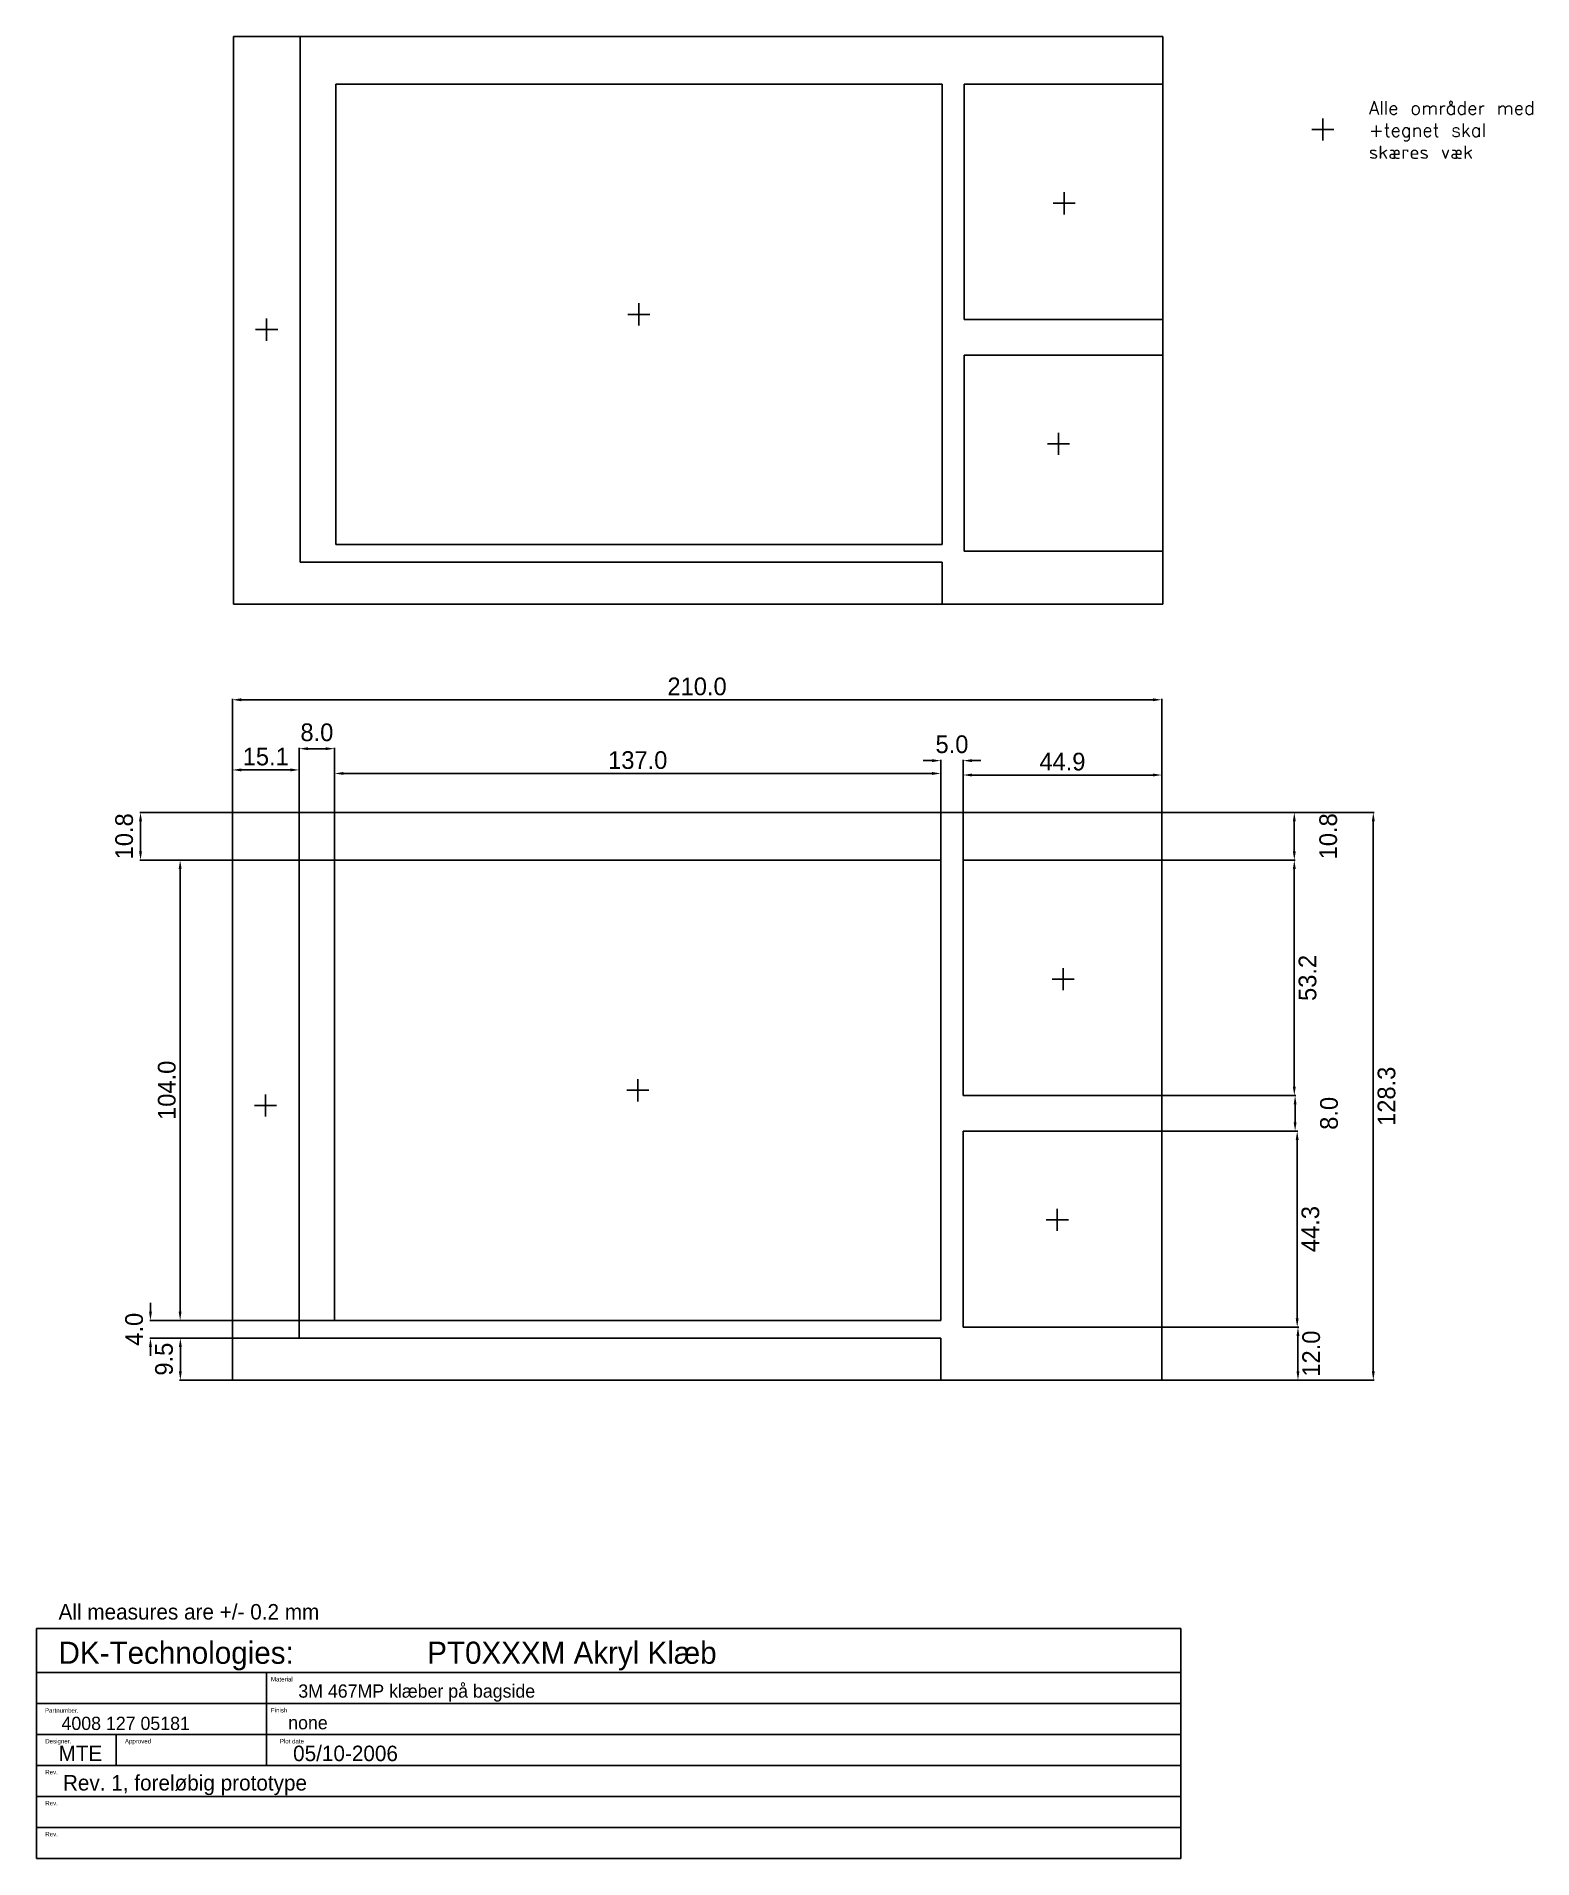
# Model space of a CAD drawing. Header units: millimetres. Extents: x 35 to 373, y -42 to 370.
import ezdxf

# ---------------------------------------------------------------- set-up
doc = ezdxf.new("R2010")
doc.units = ezdxf.units.MM
doc.layers.add('ramme', color=4, linetype='Continuous')
doc.layers.add('ramme_head', color=2, linetype='Continuous')
doc.styles.add('DK-Audio', font='ARIAL.TTF')
doc.dimstyles.new('DK-audio', dxfattribs={"dimtxt": 4, "dimasz": 2, "dimexe": 0.18, "dimexo": 0.0625, "dimgap": 1, "dimtad": 2, "dimdec": 1, "dimzin": 0, "dimdsep": 46, "dimtxsty": 'Standard', "dimcen": 5, "dimadec": 1, "dimazin": 0, "dimtfac": 1, "dimtdec": 1, "dimtofl": 0, "dimtmove": 2, "dimatfit": 3, "dimfxl": 0, "dimtolj": 1, "dimtzin": 0, "dimarcsym": 0})

# ---------------------------------------------------------------- blocks, each defined once
blk = doc.blocks.new('*D30')
at = {"layer": 'DEFPOINTS', "color": 0, "ltscale": 0.1}
for p in [(79.35, 219.65), (79.35, 194.2), (289.35, 194.2)]:
    blk.add_point(p, dxfattribs=at)
at = {"layer": 'ramme', "color": 0, "lineweight": -2, "ltscale": 0.1}
for p, q in [((79.35, 194.26), (79.35, 219.83)), ((287.35, 219.65), (81.35, 219.65)), ((289.35, 194.26), (289.35, 219.83))]:
    blk.add_line(p, q, dxfattribs=at)
at = {"layer": 'ramme', "color": 0, "ltscale": 0.1}
for points in [[(81.35, 219.98), (81.35, 219.32), (79.35, 219.65)], [(287.35, 219.98), (287.35, 219.32), (289.35, 219.65)]]:
    blk.add_solid(points, dxfattribs=at)
at = {"layer": 'ramme', "color": 0, "ltscale": 0.1, "insert": (184.35, 222.65), "char_height": 4, "attachment_point": 5}
blk.add_mtext('\\A1;210.0', dxfattribs=at)
blk = doc.blocks.new('*D31')
at = {"layer": 'DEFPOINTS', "color": 0, "ltscale": 0.1}
for p in [(289.35, 194.2), (289.35, 65.9), (337.15, 65.9)]:
    blk.add_point(p, dxfattribs=at)
at = {"layer": 'ramme', "color": 0, "lineweight": -2, "ltscale": 0.1}
for p, q in [((289.41, 194.2), (337.33, 194.2)), ((337.15, 192.2), (337.15, 67.9)), ((289.41, 65.9), (337.33, 65.9))]:
    blk.add_line(p, q, dxfattribs=at)
at = {"layer": 'ramme', "color": 0, "ltscale": 0.1}
for points in [[(336.82, 192.2), (337.48, 192.2), (337.15, 194.2)], [(336.82, 67.9), (337.48, 67.9), (337.15, 65.9)]]:
    blk.add_solid(points, dxfattribs=at)
at = {"layer": 'ramme', "color": 0, "ltscale": 0.1, "insert": (340.15, 130.05), "char_height": 4, "attachment_point": 5, "rotation": 90}
blk.add_mtext('\\A1;128.3', dxfattribs=at)
blk = doc.blocks.new('*D32')
at = {"layer": 'DEFPOINTS', "color": 0, "ltscale": 0.1}
for p in [(289.41, 194.2), (289.35, 183.4), (319.3, 183.4)]:
    blk.add_point(p, dxfattribs=at)
at = {"layer": 'ramme', "color": 0, "lineweight": -2, "ltscale": 0.1}
for p, q in [((289.47, 194.2), (319.48, 194.2)), ((319.3, 192.2), (319.3, 185.4)), ((289.41, 183.4), (319.48, 183.4))]:
    blk.add_line(p, q, dxfattribs=at)
at = {"layer": 'ramme', "color": 0, "ltscale": 0.1}
for points in [[(318.97, 192.2), (319.63, 192.2), (319.3, 194.2)], [(318.97, 185.4), (319.63, 185.4), (319.3, 183.4)]]:
    blk.add_solid(points, dxfattribs=at)
at = {"layer": 'ramme', "color": 0, "ltscale": 0.1, "insert": (326.98, 188.8), "char_height": 4, "attachment_point": 5, "rotation": 90}
blk.add_mtext('\\A1;10.8', dxfattribs=at)
blk = doc.blocks.new('*D33')
at = {"layer": 'DEFPOINTS', "color": 0, "ltscale": 0.1}
for p in [(289.41, 183.4), (289.35, 130.2), (319.3, 130.2)]:
    blk.add_point(p, dxfattribs=at)
at = {"layer": 'ramme', "color": 0, "lineweight": -2, "ltscale": 0.1}
for p, q in [((289.47, 183.4), (319.48, 183.4)), ((319.3, 181.4), (319.3, 132.2)), ((289.41, 130.2), (319.48, 130.2))]:
    blk.add_line(p, q, dxfattribs=at)
at = {"layer": 'ramme', "color": 0, "ltscale": 0.1}
for points in [[(318.97, 181.4), (319.63, 181.4), (319.3, 183.4)], [(318.97, 132.2), (319.63, 132.2), (319.3, 130.2)]]:
    blk.add_solid(points, dxfattribs=at)
at = {"layer": 'ramme', "color": 0, "ltscale": 0.1, "insert": (322.3, 156.8), "char_height": 4, "attachment_point": 5, "rotation": 90}
blk.add_mtext('\\A1;53.2', dxfattribs=at)
blk = doc.blocks.new('*D34')
at = {"layer": 'DEFPOINTS', "color": 0, "ltscale": 0.1}
for p in [(289.41, 130.2), (289.35, 122.2), (319.48, 122.2)]:
    blk.add_point(p, dxfattribs=at)
at = {"layer": 'ramme', "color": 0, "lineweight": -2, "ltscale": 0.1}
for p, q in [((289.47, 130.2), (319.66, 130.2)), ((319.48, 128.2), (319.48, 124.2)), ((289.41, 122.2), (319.66, 122.2))]:
    blk.add_line(p, q, dxfattribs=at)
at = {"layer": 'ramme', "color": 0, "ltscale": 0.1}
for points in [[(319.15, 128.2), (319.81, 128.2), (319.48, 130.2)], [(319.15, 124.2), (319.81, 124.2), (319.48, 122.2)]]:
    blk.add_solid(points, dxfattribs=at)
at = {"layer": 'ramme', "color": 0, "ltscale": 0.1, "insert": (327.16, 126.2), "char_height": 4, "attachment_point": 5, "rotation": 90}
blk.add_mtext('\\A1;8.0', dxfattribs=at)
blk = doc.blocks.new('*D35')
at = {"layer": 'DEFPOINTS', "color": 0, "ltscale": 0.1}
for p in [(289.35, 122.2), (289.35, 77.9), (319.95, 77.9)]:
    blk.add_point(p, dxfattribs=at)
at = {"layer": 'ramme', "color": 0, "lineweight": -2, "ltscale": 0.1}
for p, q in [((289.41, 122.2), (320.13, 122.2)), ((319.95, 120.2), (319.95, 79.9)), ((289.41, 77.9), (320.13, 77.9))]:
    blk.add_line(p, q, dxfattribs=at)
at = {"layer": 'ramme', "color": 0, "ltscale": 0.1}
for points in [[(319.62, 120.2), (320.28, 120.2), (319.95, 122.2)], [(319.62, 79.9), (320.28, 79.9), (319.95, 77.9)]]:
    blk.add_solid(points, dxfattribs=at)
at = {"layer": 'ramme', "color": 0, "ltscale": 0.1, "insert": (322.95, 100.05), "char_height": 4, "attachment_point": 5, "rotation": 90}
blk.add_mtext('\\A1;44.3', dxfattribs=at)
blk = doc.blocks.new('*D36')
at = {"layer": 'DEFPOINTS', "color": 0, "ltscale": 0.1}
for p in [(289.41, 77.9), (289.41, 65.9), (320.13, 65.9)]:
    blk.add_point(p, dxfattribs=at)
at = {"layer": 'ramme', "color": 0, "lineweight": -2, "ltscale": 0.1}
for p, q in [((289.47, 77.9), (320.31, 77.9)), ((320.13, 75.9), (320.13, 67.9)), ((289.47, 65.9), (320.31, 65.9))]:
    blk.add_line(p, q, dxfattribs=at)
at = {"layer": 'ramme', "color": 0, "ltscale": 0.1}
for points in [[(319.8, 75.9), (320.46, 75.9), (320.13, 77.9)], [(319.8, 67.9), (320.46, 67.9), (320.13, 65.9)]]:
    blk.add_solid(points, dxfattribs=at)
at = {"layer": 'ramme', "color": 0, "ltscale": 0.1, "insert": (323.13, 71.9), "char_height": 4, "attachment_point": 5, "rotation": 90}
blk.add_mtext('\\A1;12.0', dxfattribs=at)
blk = doc.blocks.new('*D37')
at = {"layer": 'DEFPOINTS', "color": 0, "ltscale": 0.1}
for p in [(289.35, 202.65), (289.35, 194.2), (244.45, 183.4)]:
    blk.add_point(p, dxfattribs=at)
at = {"layer": 'ramme', "color": 0, "lineweight": -2, "ltscale": 0.1}
for p, q in [((244.45, 183.46), (244.45, 202.83)), ((246.45, 202.65), (287.35, 202.65)), ((289.35, 194.26), (289.35, 202.83))]:
    blk.add_line(p, q, dxfattribs=at)
at = {"layer": 'ramme', "color": 0, "ltscale": 0.1}
for points in [[(246.45, 202.98), (246.45, 202.32), (244.45, 202.65)], [(287.35, 202.98), (287.35, 202.32), (289.35, 202.65)]]:
    blk.add_solid(points, dxfattribs=at)
at = {"layer": 'ramme', "color": 0, "ltscale": 0.1, "insert": (266.9, 205.65), "char_height": 4, "attachment_point": 5}
blk.add_mtext('\\A1;44.9', dxfattribs=at)
blk = doc.blocks.new('*D38')
at = {"layer": 'DEFPOINTS', "color": 0, "ltscale": 0.1}
for p in [(239.45, 205.9), (239.45, 183.4), (244.45, 183.4)]:
    blk.add_point(p, dxfattribs=at)
at = {"layer": 'ramme', "color": 0, "lineweight": -2, "ltscale": 0.1}
for p, q in [((237.45, 205.9), (235.45, 205.9)), ((239.45, 183.46), (239.45, 206.08)), ((244.45, 183.46), (244.45, 206.08)), ((246.45, 205.9), (248.45, 205.9))]:
    blk.add_line(p, q, dxfattribs=at)
at = {"layer": 'ramme', "color": 0, "ltscale": 0.1}
for points in [[(237.45, 206.23), (237.45, 205.57), (239.45, 205.9)], [(246.45, 206.23), (246.45, 205.57), (244.45, 205.9)]]:
    blk.add_solid(points, dxfattribs=at)
at = {"layer": 'ramme', "color": 0, "ltscale": 0.1, "insert": (241.95, 209.58), "char_height": 4, "attachment_point": 5}
blk.add_mtext('\\A1;5.0', dxfattribs=at)
blk = doc.blocks.new('*D39')
at = {"layer": 'DEFPOINTS', "color": 0, "ltscale": 0.1}
for p in [(102.45, 203), (102.45, 183.4), (239.45, 183.4)]:
    blk.add_point(p, dxfattribs=at)
at = {"layer": 'ramme', "color": 0, "lineweight": -2, "ltscale": 0.1}
for p, q in [((102.45, 183.46), (102.45, 203.18)), ((237.45, 203), (104.45, 203)), ((239.45, 183.46), (239.45, 203.18))]:
    blk.add_line(p, q, dxfattribs=at)
at = {"layer": 'ramme', "color": 0, "ltscale": 0.1}
for points in [[(104.45, 203.33), (104.45, 202.67), (102.45, 203)], [(237.45, 203.33), (237.45, 202.67), (239.45, 203)]]:
    blk.add_solid(points, dxfattribs=at)
at = {"layer": 'ramme', "color": 0, "ltscale": 0.1, "insert": (170.95, 206), "char_height": 4, "attachment_point": 5}
blk.add_mtext('\\A1;137.0', dxfattribs=at)
blk = doc.blocks.new('*D40')
at = {"layer": 'DEFPOINTS', "color": 0, "ltscale": 0.1}
for p in [(94.45, 208.6), (94.45, 183.4), (102.45, 183.4)]:
    blk.add_point(p, dxfattribs=at)
at = {"layer": 'ramme', "color": 0, "lineweight": -2, "ltscale": 0.1}
for p, q in [((94.45, 183.46), (94.45, 208.78)), ((100.45, 208.6), (96.45, 208.6)), ((102.45, 183.46), (102.45, 208.78))]:
    blk.add_line(p, q, dxfattribs=at)
at = {"layer": 'ramme', "color": 0, "ltscale": 0.1}
for points in [[(96.45, 208.93), (96.45, 208.27), (94.45, 208.6)], [(100.45, 208.93), (100.45, 208.27), (102.45, 208.6)]]:
    blk.add_solid(points, dxfattribs=at)
at = {"layer": 'ramme', "color": 0, "ltscale": 0.1, "insert": (98.45, 212.28), "char_height": 4, "attachment_point": 5}
blk.add_mtext('\\A1;8.0', dxfattribs=at)
blk = doc.blocks.new('*D41')
at = {"layer": 'DEFPOINTS', "color": 0, "ltscale": 0.1}
for p in [(79.35, 203.8), (79.35, 183.46), (94.45, 183.46)]:
    blk.add_point(p, dxfattribs=at)
at = {"layer": 'ramme', "color": 0, "lineweight": -2, "ltscale": 0.1}
for p, q in [((79.35, 183.52), (79.35, 203.98)), ((92.45, 203.8), (81.35, 203.8)), ((94.45, 183.52), (94.45, 203.98))]:
    blk.add_line(p, q, dxfattribs=at)
at = {"layer": 'ramme', "color": 0, "ltscale": 0.1}
for points in [[(81.35, 204.13), (81.35, 203.47), (79.35, 203.8)], [(92.45, 204.13), (92.45, 203.47), (94.45, 203.8)]]:
    blk.add_solid(points, dxfattribs=at)
at = {"layer": 'ramme', "color": 0, "ltscale": 0.1, "insert": (86.9, 206.8), "char_height": 4, "attachment_point": 5}
blk.add_mtext('\\A1;15.1', dxfattribs=at)
blk = doc.blocks.new('*D42')
at = {"layer": 'DEFPOINTS', "color": 0, "ltscale": 0.1}
for p in [(79.35, 194.2), (58.6, 183.4), (102.45, 183.4)]:
    blk.add_point(p, dxfattribs=at)
at = {"layer": 'ramme', "color": 0, "lineweight": -2, "ltscale": 0.1}
for p, q in [((79.29, 194.2), (58.42, 194.2)), ((58.6, 192.2), (58.6, 185.4)), ((102.39, 183.4), (58.42, 183.4))]:
    blk.add_line(p, q, dxfattribs=at)
at = {"layer": 'ramme', "color": 0, "ltscale": 0.1}
for points in [[(58.27, 192.2), (58.93, 192.2), (58.6, 194.2)], [(58.27, 185.4), (58.93, 185.4), (58.6, 183.4)]]:
    blk.add_solid(points, dxfattribs=at)
at = {"layer": 'ramme', "color": 0, "ltscale": 0.1, "insert": (54.92, 188.8), "char_height": 4, "attachment_point": 5, "rotation": 90}
blk.add_mtext('\\A1;10.8', dxfattribs=at)
blk = doc.blocks.new('*D43')
at = {"layer": 'DEFPOINTS', "color": 0, "ltscale": 0.1}
for p in [(102.45, 183.4), (67.55, 79.4), (102.45, 79.4)]:
    blk.add_point(p, dxfattribs=at)
at = {"layer": 'ramme', "color": 0, "lineweight": -2, "ltscale": 0.1}
for p, q in [((102.39, 183.4), (67.37, 183.4)), ((67.55, 181.4), (67.55, 81.4)), ((102.39, 79.4), (67.37, 79.4))]:
    blk.add_line(p, q, dxfattribs=at)
at = {"layer": 'ramme', "color": 0, "ltscale": 0.1}
for points in [[(67.22, 181.4), (67.88, 181.4), (67.55, 183.4)], [(67.22, 81.4), (67.88, 81.4), (67.55, 79.4)]]:
    blk.add_solid(points, dxfattribs=at)
at = {"layer": 'ramme', "color": 0, "ltscale": 0.1, "insert": (64.55, 131.4), "char_height": 4, "attachment_point": 5, "rotation": 90}
blk.add_mtext('\\A1;104.0', dxfattribs=at)
blk = doc.blocks.new('*D44')
at = {"layer": 'DEFPOINTS', "color": 0, "ltscale": 0.1}
for p in [(60.85, 79.4), (102.45, 79.4), (94.45, 75.4)]:
    blk.add_point(p, dxfattribs=at)
at = {"layer": 'ramme', "color": 0, "lineweight": -2, "ltscale": 0.1}
for p, q in [((60.85, 81.4), (60.85, 83.4)), ((102.39, 79.4), (60.67, 79.4)), ((94.39, 75.4), (60.67, 75.4)), ((60.85, 73.4), (60.85, 71.4))]:
    blk.add_line(p, q, dxfattribs=at)
at = {"layer": 'ramme', "color": 0, "ltscale": 0.1}
for points in [[(60.52, 81.4), (61.18, 81.4), (60.85, 79.4)], [(60.52, 73.4), (61.18, 73.4), (60.85, 75.4)]]:
    blk.add_solid(points, dxfattribs=at)
at = {"layer": 'ramme', "color": 0, "ltscale": 0.1, "insert": (57.17, 77.4), "char_height": 4, "attachment_point": 5, "rotation": 90}
blk.add_mtext('\\A1;4.0', dxfattribs=at)
blk = doc.blocks.new('*D45')
at = {"layer": 'DEFPOINTS', "color": 0, "ltscale": 0.1}
for p in [(94.45, 75.4), (67.6, 65.9), (79.35, 65.9)]:
    blk.add_point(p, dxfattribs=at)
at = {"layer": 'ramme', "color": 0, "lineweight": -2, "ltscale": 0.1}
for p, q in [((94.39, 75.4), (67.42, 75.4)), ((67.6, 73.4), (67.6, 67.9)), ((79.29, 65.9), (67.42, 65.9))]:
    blk.add_line(p, q, dxfattribs=at)
at = {"layer": 'ramme', "color": 0, "ltscale": 0.1}
for points in [[(67.27, 73.4), (67.93, 73.4), (67.6, 75.4)], [(67.27, 67.9), (67.93, 67.9), (67.6, 65.9)]]:
    blk.add_solid(points, dxfattribs=at)
at = {"layer": 'ramme', "color": 0, "ltscale": 0.1, "insert": (63.92, 70.65), "char_height": 4, "attachment_point": 5, "rotation": 90}
blk.add_mtext('\\A1;9.5', dxfattribs=at)

msp = doc.modelspace()

# ---------------------------------------------------------------- linework, layer by layer
at = {"layer": 'ramme', "color": 0, "ltscale": 0.1}
for p, q in [((289.6, 369.55), (79.6, 369.55)), ((79.6, 369.55), (79.6, 241.25)), ((94.7, 250.75), (94.7, 369.55)), ((289.6, 369.55), (289.6, 241.25)), ((102.7, 358.75), (239.7, 358.75)), ((102.7, 358.75), (102.7, 254.75)), ((239.7, 358.75), (239.7, 254.75)), ((244.7, 358.75), (244.7, 305.55)), ((244.7, 358.75), (289.6, 358.75)), ((267.3, 334.35), (267.3, 329.35)), ((264.8, 331.85), (269.8, 331.85)), ((269.8, 331.85), (264.8, 331.85)), ((171.2, 309.25), (171.2, 304.25)), ((87.1, 305.8), (87.1, 300.8)), ((168.7, 306.75), (173.7, 306.75)), ((173.7, 306.75), (168.7, 306.75)), ((289.6, 305.55), (244.7, 305.55)), ((84.6, 303.3), (89.6, 303.3)), ((89.6, 303.3), (84.6, 303.3)), ((289.6, 297.55), (244.7, 297.55)), ((244.7, 297.55), (244.7, 253.25)), ((266, 280), (266, 275)), ((263.5, 277.5), (268.5, 277.5)), ((268.5, 277.5), (263.5, 277.5)), ((102.7, 254.75), (239.7, 254.75)), ((289.6, 253.25), (244.7, 253.25)), ((94.7, 250.75), (239.7, 250.75)), ((239.7, 250.75), (239.7, 241.25)), ((289.6, 241.25), (79.6, 241.25)), ((289.35, 194.2), (79.35, 194.2)), ((79.35, 194.2), (79.35, 65.9)), ((94.45, 75.4), (94.45, 194.2)), ((289.35, 194.2), (289.35, 65.9)), ((102.45, 183.4), (239.45, 183.4)), ((102.45, 183.4), (102.45, 79.4)), ((239.45, 183.4), (239.45, 79.4)), ((244.45, 183.4), (244.45, 130.2)), ((244.45, 183.4), (289.35, 183.4)), ((264.55, 156.5), (269.55, 156.5)), ((269.55, 156.5), (264.55, 156.5)), ((267.05, 159), (267.05, 154)), ((170.95, 133.9), (170.95, 128.9)), ((84.35, 127.95), (89.35, 127.95)), ((89.35, 127.95), (84.35, 127.95)), ((86.85, 130.45), (86.85, 125.45)), ((168.45, 131.4), (173.45, 131.4)), ((173.45, 131.4), (168.45, 131.4)), ((289.35, 130.2), (244.45, 130.2)), ((289.35, 122.2), (244.45, 122.2)), ((244.45, 122.2), (244.45, 77.9)), ((265.75, 104.65), (265.75, 99.65)), ((263.25, 102.15), (268.25, 102.15)), ((268.25, 102.15), (263.25, 102.15)), ((102.45, 79.4), (239.45, 79.4)), ((94.45, 75.4), (239.45, 75.4)), ((239.45, 75.4), (239.45, 65.9)), ((289.35, 77.9), (244.45, 77.9)), ((289.35, 65.9), (79.35, 65.9))]:
    msp.add_line(p, q, dxfattribs=at)
at = {"layer": 'ramme', "color": 5, "ltscale": 0.1}
for p, q in [((325.75, 351.04), (325.75, 346.04)), ((323.25, 348.54), (328.25, 348.54)), ((328.25, 348.54), (323.25, 348.54))]:
    msp.add_line(p, q, dxfattribs=at)
at = {"layer": 'ramme_head', "color": 0}
for p, q in [((35.08, -42.19), (35.08, 9.81)), ((35.08, 9.81), (293.66, 9.81)), ((293.65, 9.8), (293.65, -42.2)), ((35.08, -0.19), (293.66, -0.19)), ((87.08, -0.19), (87.08, -7.19)), ((35.08, -7.19), (293.66, -7.19)), ((87.08, -7.19), (87.08, -14.19)), ((35.08, -14.19), (293.66, -14.19)), ((53.08, -14.19), (53.08, -21.19)), ((87.08, -14.19), (87.08, -21.19)), ((35.08, -21.19), (293.66, -21.19)), ((35.08, -28.19), (293.66, -28.19)), ((35.08, -35.19), (293.66, -35.19)), ((293.66, -42.19), (35.08, -42.19))]:
    msp.add_line(p, q, dxfattribs=at)

# ---------------------------------------------------------------- texts
at = {"layer": 'ramme', "color": 0, "ltscale": 0.1, "insert": (336.15, 354.89), "char_height": 3, "width": 42.5467, "attachment_point": 1, "style": 'DK-Audio'}
msp.add_mtext('{\\Ftxt.shx;Alle områder med +tegnet skal skæres væk}', dxfattribs=at)
at = {"layer": 'ramme_head', "color": 0}
for s, height, p in [('All measures are +/- 0.2 mm', 3.5, (40.08, 11.81)), ('DK-Technologies:', 5, (40.08, 1.81)), ('PT0XXXM Akryl Klæb', 5, (123.38, 1.81)), ('Material', 1, (88.08, -2.19)), ('3M 467MP klæber på bagside', 3, (94.25, -5.85)), ('Partnumber.', 1, (37.02, -9.25)), ('Finish', 1, (88.08, -9.19)), ('4008 127 05181', 3, (40.75, -13.15)), ('none', 3, (91.97, -13)), ('Designer.', 1, (37.08, -16.19)), ('Approved', 1, (55.08, -16.19)), ('Plot date', 1, (90.08, -16.19)), ('MTE', 3.5, (40.08, -20.19)), ('05/10-2006', 3.5, (93.08, -20.19)), ('Rev.', 1, (37.08, -23.19)), ('Rev. 1, foreløbig prototype', 3.5, (41.07, -26.83)), ('Rev.', 1, (37.08, -30.19)), ('Rev.', 1, (37.08, -37.19))]:
    msp.add_text(s, height=height, dxfattribs=at).set_placement(p)

# ---------------------------------------------------------------- dimensions: what is measured, and where the dimension line sits
at = {"layer": 'ramme', "color": 5, "ltscale": 0.1}
for base, p1, p2, picture, middle in [((79.35, 219.65), (289.35, 194.2), (79.35, 194.2), '*D30', (184.35, 222.65)), ((94.45, 208.6), (102.45, 183.4), (94.45, 183.4), '*D40', (98.45, 212.28)), ((239.45, 205.9), (244.45, 183.4), (239.45, 183.4), '*D38', (241.95, 209.58)), ((79.35, 203.8), (94.45, 183.46), (79.35, 183.46), '*D41', (86.9, 206.8)), ((102.45, 203), (239.45, 183.4), (102.45, 183.4), '*D39', (170.95, 206)), ((289.35, 202.65), (244.45, 183.4), (289.35, 194.2), '*D37', (266.9, 205.65))]:
    dim = msp.add_linear_dim(base=base, p1=p1, p2=p2, dimstyle='DK-audio', dxfattribs=at)
    dim.commit()
    dim.dimension.update_dxf_attribs({"geometry": picture, "text_midpoint": middle})
for base, p1, p2, picture, middle in [((58.6, 183.4), (79.35, 194.2), (102.45, 183.4), '*D42', (54.92, 188.8)), ((337.15, 65.9), (289.35, 194.2), (289.35, 65.9), '*D31', (340.15, 130.05)), ((319.3, 183.4), (289.41, 194.2), (289.35, 183.4), '*D32', (326.98, 188.8)), ((67.55, 79.4), (102.45, 183.4), (102.45, 79.4), '*D43', (64.55, 131.4)), ((319.3, 130.2), (289.41, 183.4), (289.35, 130.2), '*D33', (322.3, 156.8)), ((319.48, 122.2), (289.41, 130.2), (289.35, 122.2), '*D34', (327.16, 126.2)), ((319.95, 77.9), (289.35, 122.2), (289.35, 77.9), '*D35', (322.95, 100.05)), ((60.85, 79.4), (94.45, 75.4), (102.45, 79.4), '*D44', (57.17, 77.4)), ((67.6, 65.9), (94.45, 75.4), (79.35, 65.9), '*D45', (63.92, 70.65)), ((320.13, 65.9), (289.41, 77.9), (289.41, 65.9), '*D36', (323.13, 71.9))]:
    dim = msp.add_linear_dim(base=base, p1=p1, p2=p2, angle=90, dimstyle='DK-audio', dxfattribs=at)
    dim.commit()
    dim.dimension.update_dxf_attribs({"geometry": picture, "text_midpoint": middle})

doc.saveas('drawing.dxf')
